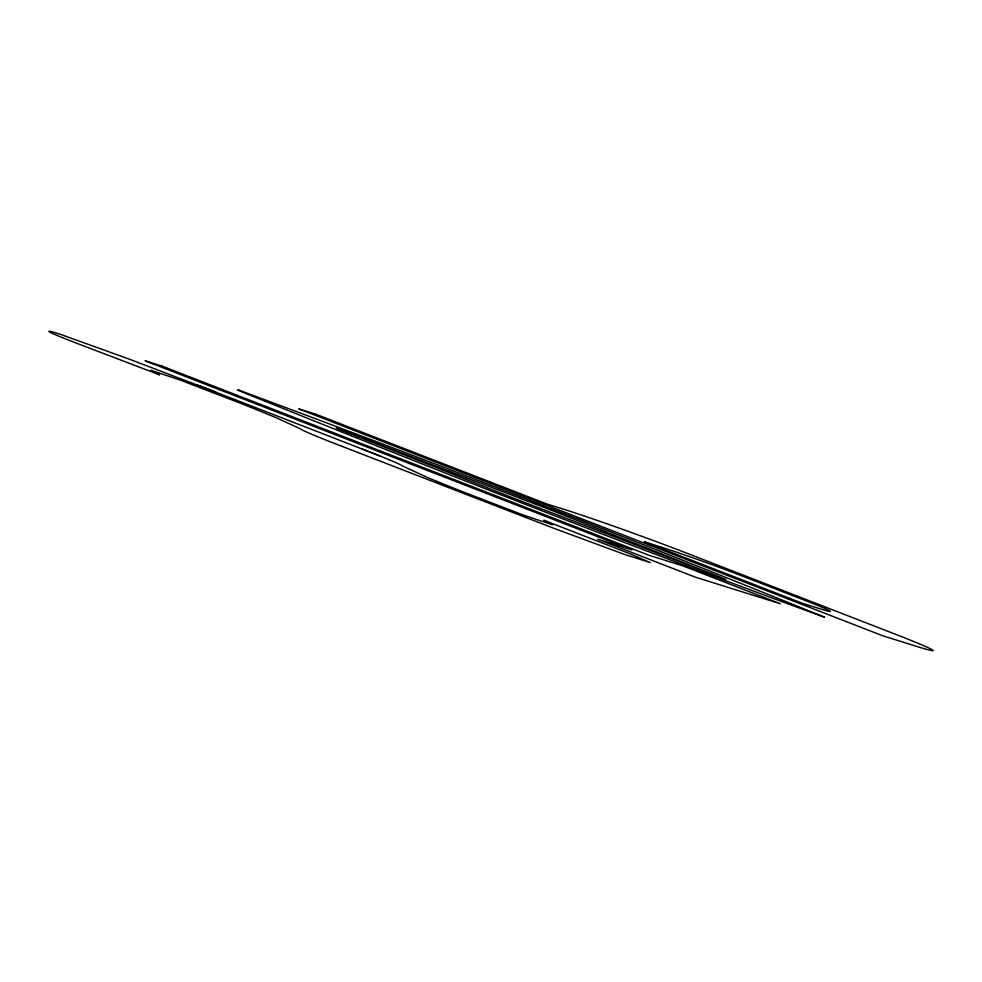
<?xml version="1.0" encoding="UTF-8"?>
<svg xmlns="http://www.w3.org/2000/svg" width="982" height="982" viewBox="0 0 982 982"><rect width="100%" height="100%" fill="white"/><g stroke="black" fill="none" stroke-linecap="round" stroke-linejoin="round"><path stroke-width="1.47" d="M159.624 374.854L74.19 342.301A63.278 1.989 20 0 1 59.669 334.076L129.305 359.154L215.512 392.039M197.272 384.956L379.666 455.82M543.856 520.251L628.811 553.296L650.096 562.502L624.798 554.523L553.382 528.132L341.92 446.319M544.2 520.448L552.706 524.879L523.541 515.133L461.626 491.331A254.387 7.991 20 0 1 427.121 477.313L402.669 466.082A87.459 2.75 20 0 0 361.879 448.909M159.268 374.658L150.774 370.226L179.939 379.973L241.842 403.774A254.387 7.991 20 0 1 276.347 417.792L300.811 429.024A87.447 2.75 20 0 0 341.601 446.196M336.335 428.005L513.979 498.316L725.772 579.306L548.128 508.995L336.335 428.005M238.982 390.185L237.484 390.05C431.97 468.758 627.621 545.305 824.622 617.261C630.677 538.431 435.272 462.976 238.982 390.185M162.128 366.139L145.054 360.787L631.843 549.92L597.682 539.228L695.047 577.06L780.432 603.77L683.079 565.951L648.918 555.26L162.128 366.139M315.823 414.22L298.749 408.88L882.892 635.833L917.053 646.512A94.923 2.983 20 0 0 895.265 634.176L688.382 553.799A94.923 2.983 20 0 0 564.134 509.4L547.048 504.061L315.823 414.22M661.487 547.232L644.413 541.88L802.613 603.353L819.688 608.693A63.278 1.989 20 0 0 805.166 600.468L744.319 576.827A63.278 1.989 20 0 0 661.487 547.232"/></g></svg>
